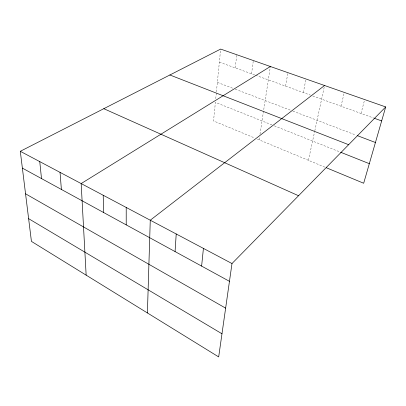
<?xml version="1.0" encoding="UTF-8"?>
<svg xmlns="http://www.w3.org/2000/svg" width="406" height="406" viewBox="0 0 406 406"><rect width="100%" height="100%" fill="white"/><g stroke="black" fill="none" stroke-linecap="round" stroke-linejoin="round"><path stroke-width="0.3" stroke-dasharray="2.03 1.52" d="M215.753 98.658L216.362 92.482M216.423 91.852L220.651 49.075M235.236 67.888L236.769 54.729M251.553 73.796L253.334 60.535M259.119 139.852L259.596 136.731M259.977 134.239L270.376 66.508M285.58 86.123L287.915 72.659M303.333 92.553L305.967 78.982M308.433 160.319L314.665 131.417M314.792 130.813L324.43 86.097M341.015 106.199L344.303 92.426M361.02 113.447L364.674 99.566M219.362 62.138L255.024 75.054M255.602 75.262L310.407 95.116M312.767 95.973L373.403 117.938M217.362 82.388L232.861 88.285M235.221 89.178L290.615 110.249M292.924 111.127L355.382 134.883M271.974 124.901L215.388 102.363L213.551 120.937L254.501 137.933M274.319 125.835L340.111 152.037M257.384 139.131L326.322 167.744"/><path stroke-width="0.61" d="M126.21 224.878L126.215 207.461M147.403 312.945L150.266 220.214L324.556 85.504M175.067 251.583L176.214 233.973M201.615 266.097L203.421 248.401M385.7 106.935L231.993 263.55L218.677 356.925L31.429 241.387L20.3 151.296L220.651 49.075L385.7 106.935L363.68 183.248L326.322 167.744M270.376 66.508L81.164 183.568L86.148 275.151M373.997 118.151L381.665 120.927M357.153 135.558L375.433 142.511M169.875 74.983L348.642 144.693M340.68 152.265L369.328 163.674M103.804 108.691L298.547 195.738M20.3 151.296L231.993 263.55M22.376 168.12L229.461 281.317M25.548 193.799L225.635 308.139M28.623 218.667L221.975 333.778M39.763 161.618L41.493 178.569M60.037 172.367L61.382 189.44M103.2 195.256L103.687 212.566"/></g></svg>
